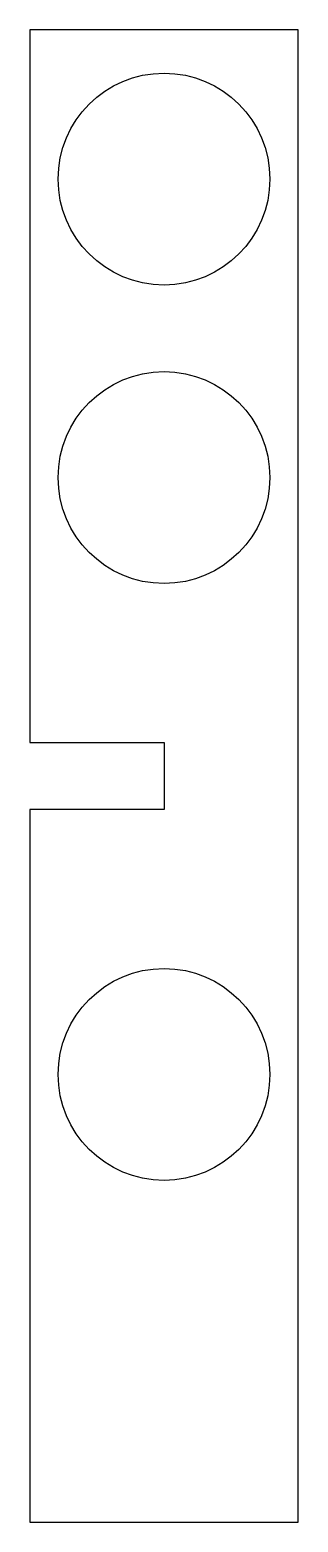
# Model space of a CAD drawing. Header units: millimetres. Extents: x -23 to 23, y -125 to 125.
import ezdxf

# ---------------------------------------------------------------- set-up
doc = ezdxf.new("R2010")
doc.units = ezdxf.units.MM

msp = doc.modelspace()

# ---------------------------------------------------------------- linework, layer by layer
msp.add_lwpolyline([(0, -5.64), (-22.5, -5.64), (-22.5, -125), (22.5, -125), (22.5, 125), (-22.5, 125), (-22.5, 5.64), (0, 5.64)], close=True)
for centre in [(0, 100), (0, 50), (0, -50)]:
    msp.add_circle(centre, 17.75)

doc.saveas('drawing.dxf')
